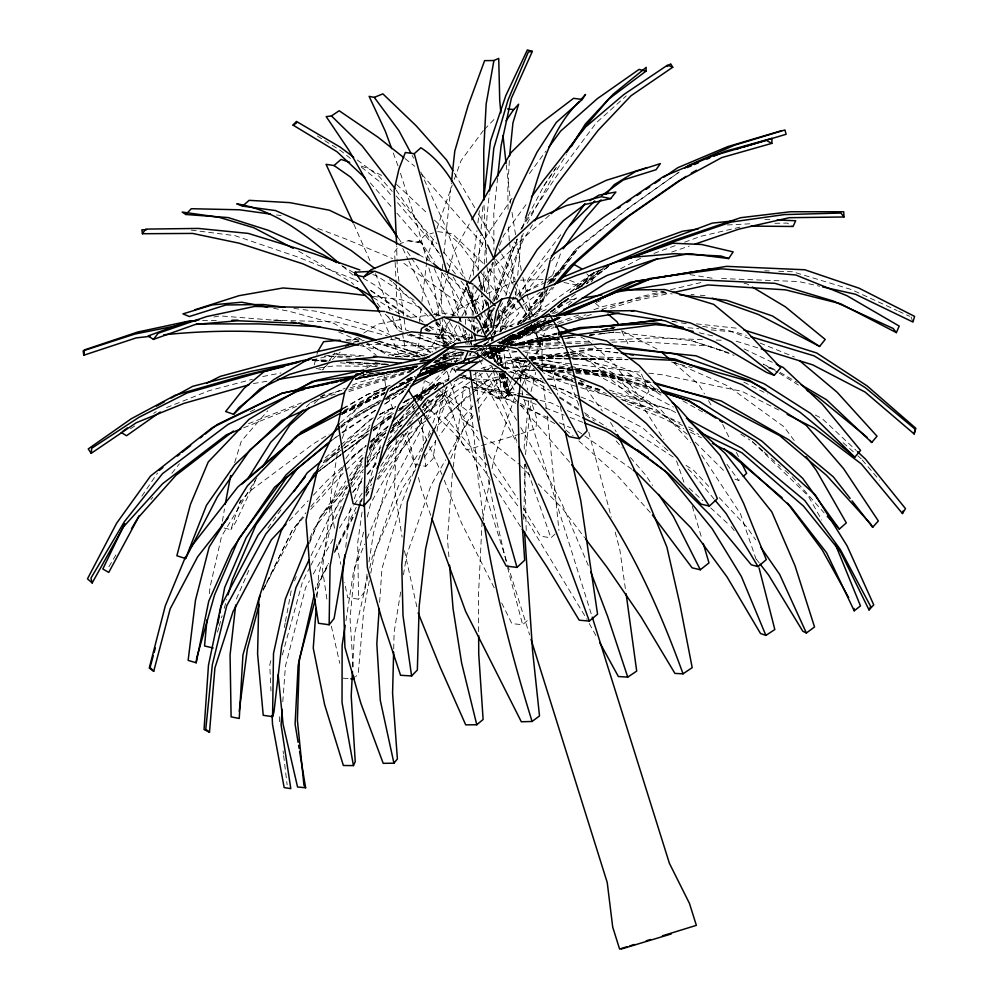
<?xml version="1.0" encoding="UTF-8"?>
<svg xmlns="http://www.w3.org/2000/svg" width="999" height="999" viewBox="0 0 999 999"><rect width="100%" height="100%" fill="white"/><g stroke="black" fill="none" stroke-linecap="round" stroke-linejoin="round"><path stroke-width="0.75" stroke-dasharray="5 3.75" d="M279.595 721.703L279.708 715.459M421.416 418.369L423.788 446.828M421.753 400.537L421.89 393.119L424.325 381.069M393.706 649.013L394.13 632.192L400.761 591.408M523.701 519.255L525.162 463.861M471.366 340.097L471.053 349.363L475.124 347.465M471.416 338.549L471.665 330.831M471.715 329.283L472.115 316.933M472.165 315.384L473.114 286.051M473.464 275.237L474.163 253.621L476.96 230.607M396.266 439.31L394.58 488.873L402.06 537.037M464.71 339.91L465.097 330.569M465.347 324.325L465.996 308.741L403.946 263.349L401.086 262.163M482.067 521.753L478.521 594.218L478.658 632.629M352.709 666.932L354.37 634.79L368.007 575.636M484.003 271.79L483.341 284.003L484.702 291.546M484.415 264.148L486.975 216.82L489.26 193.956M509.353 160.552L507.842 188.087L508.054 211.276M367.182 462.162L367.382 459.153L384.29 416.608L393.831 411.576M379.632 602.409L381.93 568.793L401.373 503.658L430.631 428.758M282.792 701.698L285.427 666.158L305.632 587.512L309.478 580.769M316.958 597.702L318.644 574.787L335.227 509.328L347.265 487.749M477.997 270.629L480.619 235.202M481.068 229.033L483.029 204.383M442.994 389.26L442.295 398.364L425.799 412.475M491.258 347.365L490.447 357.979L493.593 356.83L502.322 346.129M491.733 341.296L492.082 336.75M209.403 593.668L209.977 587.512L221.541 536.313L256.743 477.847M515.846 295.204L516.558 287.612M517.707 275.449L521.578 234.415M528.796 400.537L524.213 446.091L524.375 452.172M525.511 454.645L530.869 401.386M442.807 264.186L440.746 284.141L443.381 345.392M443.918 253.434L451.336 183.104M497.627 177.859L493.793 213.212L493.943 250.25M345.716 547.265L349.887 510.389L352.085 504.62M419.48 321.591L421.166 307.68M421.915 301.486L426.585 262.824M426.773 261.288L427.322 256.643L434.365 236.026M477.897 222.927L479.383 210.652M520.541 382.155L522.177 368.544L525.412 359.777M452.397 473.301L447.465 538.861L449.088 559.003M453.209 467.132L463.723 386.975L468.606 386.413L473.089 387.387M362.063 512.05L357.692 542.869L358.529 599.15L347.714 597.689L344.58 582.517M435.726 440.359L433.079 458.591L425.786 466.321L421.703 465.571M437.05 431.256L439.922 411.513L446.378 386.65M467.844 344.48L469.355 334.066M345.941 620.666L353.783 569.842L364.672 544.105M416.733 398.551L434.353 384.677L416.508 397.202M367.045 574.138L364.148 592.482L358.529 599.15M368.968 561.913L373.551 532.879L387.3 481.118L412.05 426.336M403.471 574.787L406.668 555.157L430.969 485.377L445.566 459.865M222.415 521.216L224.463 508.941M420.392 334.553L416.708 355.394L422.889 355.894M284.328 627.559L285.177 623.014M285.452 621.49L291.396 589.647M482.642 518.731L490.059 479.32M492.057 468.706L494.055 458.091L514.997 396.441L474.587 387.712M369.318 580.731L363.848 609.402L358.266 673.376L355.619 676.822M370.766 573.189L374.8 552.06L398.389 486.076L431.368 432.267M477.122 333.666L478.484 327.597M480.194 320.017L481.218 315.459M482.579 309.39L484.627 300.299M486.338 292.707L493.156 262.375M315.946 587.125L315.259 590.147L315.946 587.125L328.209 563.798M543.069 291.558L538.985 309.428L527.784 320.217M369.755 568.056L372.202 557.43L403.022 487.362L415.447 469.767M270.829 660.589L269.767 665.084L270.966 690.946M530.993 391.608L535.751 372.24M363.549 532.117L354.945 566.92L350.037 618.219L353.097 666.932M367.295 516.982L370.654 503.371L398.539 454.433L448.763 385.065M314.285 364.81L316.571 355.956M316.945 354.483L317.707 351.536M447.902 380.806L449.8 373.501L452.46 368.007M316.109 596.465L320.492 580.032L328.746 563.249M282.355 654.894L302.522 581.73L310.14 566.658M435.839 316.933L447.702 274.013M449.325 268.094L453.833 251.81L471.141 220.679M545.242 289.772L538.449 314.41L534.777 317.158M505.856 295.829L523.226 233.466M217.457 632.155L218.731 627.684M219.156 626.198L222.115 615.759M224.238 608.304L226.773 599.35M522.452 228.384L525.074 219.58M495.192 346.665L492.07 357.505L493.756 356.705L502.285 345.554M499.712 331.793L503.783 318.419L516.733 302.847M234.678 462.574L241.371 441.009L267.807 410.739M365.871 492.22L380.194 446.053L382.055 443.556M343.519 465.746L330.157 507.842L322.402 568.768L327.085 600.536M461.875 352.01L459.777 352.372M224.101 528.021L230.881 529.695L240.609 500.087M436.875 228.659L452.247 185.027M454.32 179.283L461.088 160.577L483.329 130.557M350.786 486.213L359.103 463.161L363.811 457.167M469.617 344.543L471.203 340.222M471.74 338.773L473.863 333.017M474.388 331.568L477.047 324.363M482.342 309.94L483.404 307.055L444.88 273.476M525.949 358.329L530.781 345.179L518.806 347.814M494.393 301.086L517.457 238.798M547.527 288.998L540.584 307.842L528.446 319.742M549.662 283.192L560.876 252.759M483.491 324.95L488.923 310.389M492.719 300.187L514.423 241.92M484.752 326.885L491.183 309.69M468.531 280.906L456.618 312.6L457.904 315.334M469.08 279.458L484.24 239.111L513.436 196.191M354.27 498.851L363.586 474.313M366.87 465.659L375.087 444.018L385.189 436.775M339.46 445.616L337.824 449.9L330.307 499.213L334.59 529.458M342.182 438.461L351.461 414.16L379.995 388.973L390.184 385.277M481.381 333.491L483.041 329.121M483.591 327.672L490.234 310.19M493.556 301.461L517.345 238.848M432.879 422.989L443.568 395.629L447.39 395.429L471.678 414.223L448.638 454.495M511.263 380.819L504.458 398.214L518.543 404.52M511.838 379.37L514.672 372.115L517.969 370.267L535.089 370.117M294.555 580.918L296.266 576.598M309.465 543.481L319.78 517.557L345.854 481.006M309.952 538.149L313.461 529.482L347.29 485.576M479.245 295.08L473.451 309.265L473.776 315.397M481.568 289.41L492.607 262.462M499.575 245.442L503.633 235.514L527.822 202.06M484.827 356.518L488.424 347.939M491.433 340.796L493.231 336.513M493.831 335.077L508.828 299.363M367.095 538.386L381.63 504.07L425.836 420.841L407.729 435.089L415.759 466.858M450.711 458.553L463.311 429.158L474.163 414.298M521.865 386.176L531.63 363.449M532.242 362.025L544.455 333.616L537.075 321.965M421.64 418.506L416.258 430.981L377.197 480.656M424.637 411.576L429.408 400.487L427.972 399.912L425.861 401.486M236.388 598.938L249.4 569.068M484.515 328.259L493.806 307.055M496.903 299.987L522.902 240.609L532.405 224.825M434.627 428.746L456.593 379.807M309.578 541.183L321.191 516.071L346.84 483.429M311.076 555.656L329.495 516.733L346.266 494.355M255.382 480.681L235.402 522.727L230.881 529.695M263.162 590.284L292.27 530.257L305.919 512.674M360.776 502.06L362.125 499.263M366.183 490.896L373.626 475.549M455.132 362.512L459.115 354.283M263.149 589.735L292.27 530.257L304.545 516.396M334.927 550.661L356.243 507.305M451.236 317.682L439.548 341.383L447.777 345.579M451.923 316.283L467.057 285.614M310.839 565.284L341.171 506.693L339.235 509.128M320.492 580.032L328.209 564.984M334.515 552.684L356.094 511.938M334.715 551.448L352.759 517.145M520.854 229.658L527.297 217.395M528.009 216.034L543.743 186.039L555.881 167.957M264.598 587L300.974 518.656M426.561 419.48L439.597 394.917L442.669 394.88L453.608 415.734L439.41 435.839M487.137 356.518L492.195 347.015M500.162 332.093L516.083 302.222M518.981 296.803L530.556 275.075L560.839 234.59M527.122 223.439L553.271 175.674L566.433 154.495M351.024 481.006L363.062 459.428M369.83 447.29L372.839 441.895L385.489 432.917M313.311 574.013L333.254 538.898M339.385 528.096L353.446 505.794M461.176 317.457L451.236 334.64L458.454 340.447M461.938 316.134L478.009 288.349M478.771 287.025L486.426 273.801L526.823 235.09L550.062 214.698M485.751 332.23L493.469 318.856M500.399 306.83L502.722 302.809M108.903 566.733L117.47 552.322M480.919 353.346L484.028 348.114M487.137 342.882L490.259 337.65M491.033 336.351L506.605 310.19L515.596 301.648M483.553 326.386L494.692 307.779M366.121 496.303L371.141 488.486M376.985 479.37L407.917 431.168M422.952 407.729L427.972 399.912L422.789 407.679M359.702 502.135L362.287 498.251M365.746 493.069L371.79 484.016M378.708 473.663L406.368 432.255M417.594 415.434L419.33 412.849M521.216 228.659L556.942 175.587L596.328 122.765L626.261 95.867M546.316 317.807L543.706 321.666L497.465 342.645M141.846 496.141L157.567 472.989M453.496 357.155L457.854 350.724M543.743 186.039L557.742 165.447M354.333 504.507L362.25 493.007M365.771 487.887L373.701 476.373M380.744 466.146L402.747 434.178M409.79 423.951L415.072 416.271M439.685 334.865L431.006 347.252L437 348.788M440.559 333.629L449.238 321.241M452.709 316.283L457.055 310.09L483.041 295.891M517.782 380.319L506.081 396.89L502.172 398.464L498.226 398.151L471.203 380.956M518.681 379.046L530.369 362.475M531.268 361.201L540.259 348.451L533.229 319.705M424.313 457.205L435.851 440.859M325.274 366.258L322.689 369.892L328.159 363.748M328.721 361.426L334.752 352.959M267.919 528.134L282.242 507.992M349.45 475.961L362.937 457.055M369.23 448.239L372.827 443.194L386.089 432.767M516.77 380.956L505.157 397.29L501.685 398.826L497.514 398.688L470.554 380.082M517.669 379.695L530.182 362.113M531.068 360.851L540.896 347.028L532.567 325.199M493.756 356.705L501.973 345.417M502.884 344.168L507.455 337.887M517.507 324.088L542.907 291.121M478.696 408.116L498.588 380.869L461.775 377.784L457.217 378.421M529.433 173.576L545.978 151.074M496.59 321.141L514.01 297.677M491.958 373.077L481.043 387.699L515.821 395.192M492.869 371.853L495.591 368.206M390.447 432.367L405.357 412.462M351.86 486.9L363.037 471.978M366.758 467.008L375.149 455.819L379.857 451.785M485.589 332.267L492.082 323.589M496.715 317.382L509.702 300.025M345.829 458.491L369.63 426.898M548.126 288.361L520.741 323.551M552.759 282.218L578.758 247.814L628.995 207.904L679.183 172.053M485.452 333.941L492.02 325.337M496.715 319.18L513.623 297.053M503.234 344.318L508.916 336.875M518.394 324.488L544.942 289.772M549.687 283.579L576.223 248.876L630.556 206.456L678.458 172.59M351.049 480.694L363.012 466.608M503.421 342.857L507.205 337.974M517.594 324.55L545.017 289.148M549.75 283.054L576.223 248.876L547.664 285.09M506.718 345.991L500.761 351.011L504.707 346.129M505.656 344.905L513.199 335.177M239.423 503.459L247.964 492.569L313.236 443.918L329.046 434.128M369.468 449.975L388.324 425.986M347.789 482.217L362.987 462.874M366.783 458.042L380.082 441.121L384.715 437.013M407.23 425.636L413.823 417.22M423.251 405.207L425.137 402.797M360.052 502.46L361.95 500.037M365.771 495.192L370.529 489.135M424.438 410.726L440.634 390.322M498.926 348.314L491.233 357.992L499.363 348.564M502.772 343.469L506.618 338.624M518.169 324.101L545.092 290.197M550.861 282.929L578.758 247.814M150.936 499.6L152.835 497.215M171.84 473.314L179.445 463.748M352.809 492.095L363.474 478.721M367.357 473.851L377.06 461.688M481.68 354.67L486.538 348.626M500.149 331.73L509.877 319.668L499.825 309.99M503.284 344.942L511.051 335.439M352.872 492.432L363.586 479.32M367.482 474.562L377.222 462.637M387.937 449.525L391.833 444.755M496.978 319.805L515.796 296.953M516.795 295.754L546.528 259.678L549 257.829M310.864 506.68L345.479 464.76M346.478 463.561L351.423 457.567L365.659 445.417M468.918 355.769L472.902 350.961M524.7 293.269L546.615 266.92M551.598 260.926L555.581 256.144M472.852 405.931L462.025 418.806L477.784 431.156M476.798 401.248C485.739 392.332 492.32 375.124 507.742 378.196M483.204 355.244L490.122 347.128M504.945 329.707L518.781 313.449L491.87 271.666L487.5 267.47M503.421 343.843L510.539 335.589M520.704 323.788L552.197 287.237M503.908 373.351L509.727 396.004L505.007 374.5M502.36 345.816L492.07 357.505L498.688 348.963L502.959 367.245M503.396 344.655L512.649 334.128M522.952 322.452L553.821 287.4M310.677 509.478L344.63 471.565M434.765 389.622L440.821 382.804L439.223 382.617L411.713 397.452M321.191 516.071L347.215 487.325M348.314 486.101L363.861 468.918M364.91 467.769L379.595 451.523M387.799 442.47L389.885 440.172M591.171 282.018L592.994 280.007L586.75 273.826M553.321 320.167L502.547 343.057L552.872 320.167M367.22 462.1L380.919 447.427M388.286 439.535L401.973 424.875M434.627 389.91L440.946 383.141L443.456 383.191M289.211 520.829L308.142 500.724M313.399 495.129L327.06 480.619L343.219 466.171M484.39 129.458L496.016 117.407M395.067 260.964L394.53 252.11L400.437 243.531L408.154 240.722L417.807 242.47L424.8 235.402L433.416 232.879M569.405 348.539L592.782 363.773L631.468 396.765L641.271 399.25L648.963 391.508L639.872 370.342M306.368 406.818L309.603 403.596M406.281 411.226L413.923 403.658M418.281 399.338L448.826 369.106M455.382 362.625L457.554 360.464L461.863 359.677M432.18 430.944L470.666 392.819M475.074 388.461L481.668 381.93L459.64 377.31M568.556 298.351L556.58 310.177L551.548 313.811M578.359 288.674L594.705 272.552L604.77 268.294M416.633 397.664L443.044 371.74M489.81 357.617L501.96 345.716M503.059 344.63L512.986 334.89M319.555 468.456L339.51 449.013M343.956 444.692L369.455 419.855L373.626 417.719M488.573 357.967L498.651 348.264M503.134 343.943L513.224 334.24M332.43 359.515L340.247 352.023M547.24 282.517L558.404 271.865L567.282 266.558M520.092 297.365L525.724 292.02L542.719 281.543M416.658 397.327L434.353 384.677L417.033 397.652M345.766 470.504L364.91 452.497M369.405 448.264L387.425 431.318M393.057 426.024L415.572 404.845M420.079 400.611L439.223 382.617L408.379 408.953M504.433 348.127L500.761 351.011L506.955 346.154M508.066 345.13L525.886 328.621M523.576 508.404L540.422 536.163L550.911 537.837L556.643 532.604M734.877 479.158L738.748 480.482L742.145 477.41M344.368 465.134L366.296 445.542M370.904 441.408L388.211 425.936M418.206 399.113L434.353 384.677M314.136 403.446L324.5 394.205M340.821 426.011L344.243 422.964L381.506 401.111M568.306 305.182L576.435 297.927L550.449 311.85M340.509 422.814L372.552 394.43L385.527 389.46M340.784 428.009L358.029 412.724L380.869 399.962M390.509 431.88L414.835 410.314M501.673 602.946L511.888 623.651L522.627 624.687L530.357 618.006M370.404 441.371L388.199 426.173M471.403 394.23L444.642 417.12L487.1 465.184M472.564 393.244C481.843 383.778 492.869 373.838 507.192 377.659M500.949 350.986L506.88 345.966M508.079 344.967L531.843 324.9M507.917 344.98L531.73 324.9M551.023 311.9L563.96 301.049M580.431 287.237L602.784 268.506M325.262 457.792L339.623 445.829M340.821 444.83L371.928 418.918M332.255 440.122L338.249 435.214M485.102 328.334L492.295 322.452M497.077 318.531L516.258 302.859M500.699 348.464L494.667 353.321L491.908 354.208L484.865 348.176M505.519 344.568L526.011 328.022M570.604 292.008L594.705 272.552M484.378 356.168L495.254 347.552M500.087 343.731L507.342 337.987M500.774 348.489L494.667 353.321L498.738 351.923L503.771 348.289M505.656 344.618L527.609 327.197M502.497 350.287L504.932 348.351M509.802 344.505L542.669 318.469M551.186 311.725L568.219 298.226M426.973 419.905L464.26 390.497L469.143 387.949L478.359 480.444L483.678 520.479M392.108 428.034L415.01 410.027M509.328 344.28L538.673 321.203M550.911 311.588L560.689 303.908M561.913 302.947L568.031 298.139M323.938 460.989L339.71 448.701M340.921 447.752L370.042 425.062M377.322 419.393L384.603 413.723L395.417 407.492M499.637 348.639L493.181 352.759L493.144 346.865M504.532 344.817L525.399 328.584M575.699 289.435L605.144 266.533M351.423 457.567L366.021 446.216M370.891 442.432L386.725 430.119M392.807 425.387L417.157 406.456M533.728 370.529L521.953 370.979L519.468 372.902L521.003 383.254M467.544 340.047L472.415 336.301M477.285 332.555L483.379 327.859M484.59 326.923L487.025 325.05L491.52 325.262M319.268 470.829L341.296 453.996M342.52 453.071L368.219 433.429M373.114 429.695L393.918 413.798M495.529 325.861L521.653 306.131M522.889 305.195L540.309 292.033M483.279 355.731L494.305 347.465M499.213 343.793L510.252 335.527M340.322 455.094L318.044 471.765L340.534 455.082M345.267 451.386L368.781 433.778M373.726 430.07L393.519 415.247M399.712 410.614L403.421 407.842M501.635 348.701L497.927 351.461L494.73 352.447L499.762 348.813M506.568 345.017L534.964 323.863M341.783 454.158L368.007 434.69M373.014 430.981L391.745 417.082M506.056 344.28L535.027 323.376M550.137 312.462L576.585 293.381M508.803 344.667L545.267 318.344M390.234 433.154L401.598 425.012M415.497 415.06L419.28 412.35M420.542 411.438L443.568 395.629M575.461 289.747L605.806 268.157M391.808 428.434L406.98 417.657M422.152 406.893L439.597 394.917M369.355 430.319L342.582 449.113L368.156 431.281M370.629 429.42L393.569 413.311M399.937 408.841L408.866 402.572M523.563 321.79L593.643 272.702L603.658 268.756M373.264 427.709L393.693 413.411M400.075 408.953L407.729 403.584M425.774 412.599L458.903 389.423L463.723 386.975M397.627 411.039L406.468 404.895M416.558 397.864L434.215 385.577M469.817 382.055L463.424 386.513L515.871 401.735M471.103 381.168L482.617 373.151M487.737 369.58L492.857 366.021M335.202 437.787L377.385 409.178M385.052 403.983L405.507 390.109M130.482 428.758L136.925 424.488M153.646 413.361L156.231 411.65M341.945 432.38L376.81 409.203M384.565 404.058L405.219 390.322M478.996 362.013L482.867 359.44M484.153 358.579L491.908 353.434L482.892 355.307M465.047 339.635L471.516 335.339M476.685 331.918L483.154 327.622M484.44 326.76L487.025 325.05M549.138 320.642L505.669 341.171L531.655 324.425M500.761 351.011L504.67 348.489M511.188 344.28L548.951 319.905M352.547 340.247L357.542 337.038M363.786 333.042L377.522 324.225L401.348 319.393M502.547 343.057L526.423 328.034L549.375 318.793M340.909 426.785L379.121 403.109M385.714 399.038L408.116 385.164M547.939 278.309L558.404 271.865M446.503 345.691L468.618 332.592M473.813 329.508L476.423 327.972L479.52 327.809M343.244 408.728L367.12 394.742L389.011 386.551M382.842 400.337L408.129 385.514M403.521 402.834L411.638 398.164M412.987 397.39L433.254 385.714M342.757 408.416L368.256 393.981L388.549 386.313M388.936 395.454L409.091 384.19M474.612 349.775L477.335 348.276M484.165 344.505L492.37 339.985M344.243 422.964L379.333 403.633M386.076 399.912L406.318 388.773M474.075 349.613L476.748 348.176M483.429 344.568L492.782 339.535M358.029 412.724L381.293 400.299M386.763 397.377L408.666 385.689M380.02 414.26L395.179 406.218M404.832 401.099L410.339 398.176M399.275 408.703L406.094 405.119M416.995 399.375L431.98 391.471M344.031 410.477L386.276 388.336M440.946 383.141L412.512 397.777M343.706 411.563L384.802 390.097M620.554 268.756L640.821 258.217M418.643 399.725L422.727 397.614M454.046 381.443L467.657 374.413M476.66 350.961L482.117 348.164M379.183 414.872L395.841 406.318M402.784 402.759L411.113 398.489M365.959 368.344L375.562 363.486M483.541 354.732L487.487 352.772L506.156 348.251M380.182 414.048L395.492 406.493M405.232 401.685L412.187 398.251M413.574 397.552L448.364 380.369M477.622 372.365L425.137 404.832L453.983 433.104L484.64 470.766L489.635 478.571M525.724 292.02L547.976 281.144L553.796 280.319M341.92 413.936L383.953 393.381M392.357 389.273L413.374 378.983M553.009 320.691L503.134 342.42L549.325 320.567M341.608 414.26L383.329 394.006M390.284 390.634L413.923 379.158M341.758 414.385L383.966 394.006M389.423 391.383L412.063 380.444M342.245 413.074L384.128 392.907M392.507 388.861L413.449 378.783M342.495 413.074L384.652 392.907M390.272 390.222L412.749 379.47M505.831 341.283L549.238 320.716M250.25 411.638L255.794 409.016M341.783 412.849L385.214 392.432M392.232 389.135L413.249 379.258M342.02 412.774L384.303 392.944M392.757 388.973L413.898 379.058M509.84 336.613L549.388 318.419M561.063 317.382L505.669 341.171L507.779 340.971L553.596 319.93M554.994 319.293L559.153 317.37M484.852 348.364L475.299 351.66M559.378 317.295L503.221 341.945L498.951 342.869L549.925 319.917M554.732 319.53L560.377 316.995M553.496 319.543L500.949 343.107L553.409 319.755M554.92 318.906L559.178 316.995M554.295 319.53L559.977 316.983M470.741 349.625L473.526 348.389M554.832 319.118L559.09 317.232M493.656 332.879L547.24 309.103M561.338 302.847L566.97 300.349L577.572 298.726M499.338 348.164L494.293 349.051L481.98 354.283M487.137 293.644L514.86 281.481M499.125 343.132L553.196 319.405M554.62 318.781L558.891 316.92M505.906 341.72L552.959 321.054M554.383 320.429L561.513 317.295M453.921 362.05L457.554 360.464M554.433 320.067L561.563 316.958M507.779 340.971L553.471 321.116M554.895 320.504L562.037 317.407M596.303 302.522L600.586 300.662M509.902 336.463L529.445 328.246L556.68 324.35M399.088 384.078L413.361 378.059M472.739 356.031L475.212 354.995M410.889 382.967L405.194 385.339L406.855 387.762M310.689 402.522L345.229 388.174M352.422 385.177L359.615 382.192L417.532 366.695M553.633 313.574L557.904 311.825M243.669 427.797L296.553 406.381M166.533 407.592L209.241 390.659L252.372 379.283M248.489 423.713L301.361 402.847M406.281 379.982L414.972 376.598M399.95 383.928L412.924 378.946M407.392 379.195L414.635 376.461M406.518 379.995L415.272 376.71M449.513 378.796L442.52 381.356L444.343 387.175M653.958 253.421L677.285 244.88M684.577 242.22L700.624 236.351L743.268 226.386M483.653 347.44L480.319 348.651L469.53 349.076M407.629 378.946L414.897 376.311M498.951 342.869L551.535 324.475M557.367 322.427L579.283 314.772M593.893 309.665L602.647 306.593L663.124 292.844L672.215 293.918M671.69 252.085L689.223 246.091M519.867 434.128L466.471 449.987L461.675 442.482L444.805 388.623M521.228 433.678L535.851 428.559L536.913 419.255L530.981 400.337M455.731 350.824L442.107 355.582L443.494 360.04M505.669 341.171L553.084 325.562M559.003 323.601L585.676 314.822M601.972 309.453L640.496 296.753L664.497 291.121M349.001 391.508L410.864 371.715M503.134 342.42L553.246 326.561M578.296 318.631L594.517 313.499M610.726 308.366L632.829 301.373L668.893 293.481M481.206 368.481L491.308 365.347M314.26 400.524L335.14 394.13M348.564 390.01L412.687 370.354M500.836 343.594L553.783 327.635M497.277 363.549L517.757 358.117L527.784 390.147M320.379 396.553L344.118 389.598M350.05 387.862L413.861 369.18M433.866 362.325L450.199 357.954L436.376 360.314M510.589 345.916L556.967 333.579M262.774 376.536L280.894 372.977M556.88 333.067L510.589 345.229L558.229 337.138M515.159 345.954L557.167 335.289M511.301 345.142L556.206 333.828M481.818 353.409L501.223 348.526M511.675 345.904L543.019 338.012L541.858 354.308L542.507 372.839M478.296 350.924L493.331 347.29M312.163 360.015L328.621 356.119L361.226 356.256M670.491 289.71L701.997 282.305M511.226 344.98L556.793 334.303M479.32 361.663L483.029 360.801M363.211 374.825L366.233 374.138M359.365 376.248L366.97 374.513M482.854 355.731L509.815 349.787M516.321 394.255L512.187 395.129L470.467 379.096M358.753 377.435L416.62 366.633M355.182 379.283L417.445 366.608M417.807 242.47L420.392 241.945L431.506 262.887M324.213 356.243L336.026 353.871L363.961 355.844M355.257 378.534L417.744 366.059M355.382 379.533L416.333 367.42L356.631 378.933M355.469 378.833L416.608 366.895M416.82 366.883L356.144 378.733L416.571 367.132M417.307 365.934L379.233 373.351L367.52 373.913M356.144 378.896L415.322 367.532M213.873 317.008L219.817 315.884L282.255 320.841M510.764 345.429L559.04 338.798M367.694 374.438L373.813 373.276M375.349 372.989L379.932 372.127M434.99 361.75L442.632 360.302M557.854 337.163L510.177 345.691L559.115 338.611M392.008 355.169L449.475 345.329M602.797 329.57L608.953 328.521M610.489 328.259L615.097 327.485M434.69 361.051L445.317 359.24M556.83 337.212L510.789 344.955L558.503 338.286M593.668 331.006L599.812 329.982M601.348 329.72L609.015 328.434M610.551 328.172L613.623 327.66M253.359 383.541L266.97 381.281M511.251 345.092L558.803 337.187M604.832 329.545L609.44 328.783L603.171 329.732M610.976 328.521L614.035 328.022M353.396 342.257L364.16 340.484M462.462 352.123L459.14 352.672L454.857 351.049M510.914 344.905L558.578 337.063M610.864 328.459L613.935 327.959M440.384 357.842L454.12 355.669M438.461 358.579L455.257 355.931M433.716 362.674L438.324 361.988M529.445 360.514L499.975 364.985L544.792 382.717M530.981 360.289L569.393 354.67M570.928 354.445L583.229 352.647L636.363 373.264L660.289 392.844M399.637 368.768L402.684 368.344M404.195 368.132L416.371 366.421M527.335 358.204L514.985 359.877L513.861 361.176L534.14 368.718M528.871 357.979L568.881 352.31M570.417 352.085L588.886 349.463L618.056 352.697M727.334 224.962L750.361 223.788M525.112 360.202L496.99 364.073L551.336 393.456M531.206 359.378L569.28 354.258M570.804 354.046L578.421 353.022L615.396 374.5L644.742 409.415L663.873 439.61M319.193 367.919L334.503 365.896L376.411 366.433M511.051 345.729L563.261 338.823M564.797 338.624L575.536 337.2M589.36 335.377L613.923 332.13L691.071 340.559L728.433 352.635M443.431 355.544L455.169 354.046M461.051 353.309L463.986 352.934M363.174 375.012L366.196 374.625M470.691 349.213L473.713 348.826M510.914 345.08L560.114 338.898M567.794 337.937L573.95 337.163M589.323 335.227L597.015 334.265M521.74 358.479L513.261 359.353L511.163 360.614L519.717 369.018L535.039 370.229M529.358 357.555L568.918 352.734M570.441 352.547L593.256 349.775L617.919 353.047M568.194 337.687L572.764 337.125M589.535 335.09L592.582 334.727M411.775 317.27L431.918 314.91M433.466 314.722L447.415 313.087L456.006 315.996M504.183 368.781L530.244 366.146M536.376 365.534L550.174 364.136L557.779 394.405M516.833 351.835L512.175 352.285L500.599 349.126M523.039 351.248L564.922 347.252M483.741 369.58L497.577 368.356M503.733 367.807L529.882 365.484M395.492 356.93L426.548 355.032M445.179 353.883L463.811 352.747M529.458 357.679L565.646 355.457L624.812 358.067M346.104 339.785L362.824 338.861M481.068 327.734L490.372 327.272M491.92 327.197L512.075 326.186M510.801 345.13L565.009 342.37M566.558 342.295L592.894 340.946M609.927 340.085L653.296 337.874L705.519 339.697M489.011 358.678L521.291 357.068M528.971 356.68L532.042 356.518L569.243 365.809M555.082 279.096L546.203 279.47L555.057 281.006M570.928 358.653L529.145 357.967L570.454 356.231M571.99 356.168L578.109 355.906M530.544 325.412L552.06 324.538M517.957 347.177L563.174 345.354M510.951 345.504L565.297 343.718M566.845 343.656L590.134 342.894M611.875 342.17L635.152 341.408L708.191 345.954L734.103 355.369M399.975 369.418L413.848 368.956M520.641 280.182L543.194 279.558M774.899 223.301L787.162 223.064L793.044 226.473M202.547 320.642L219.505 320.417M541.458 370.529L603.284 370.529L673.476 407.043M395.392 356.381L414.023 356.456M519.355 347.914L564.123 348.176M579.557 348.264L615.072 348.476M529.682 358.341L627.047 359.54M529.158 358.379L570.941 358.953M572.489 358.966L628.196 359.727M312.025 359.902L330.507 360.139M529.158 357.954L571.053 358.579M572.602 358.604L626.91 359.428M513.861 378.296L541.408 378.721M547.527 378.821L573.538 379.22M572.477 358.678L626.635 359.578M388.686 364.498L384.016 364.423L373.526 362.113M541.308 370.217L601.935 371.228L659.552 408.341L690.384 442.47M273.439 320.117L336.363 321.978L387.4 335.926M764.784 270.804L769.417 270.966M778.696 271.278L792.607 271.765L851.323 289.535L897.189 310.577M716.271 340.072L722.414 340.284M366.933 344.205L433.266 346.541L436.063 350.1M410.389 367.157L415.072 367.32M721.59 278.546L798.725 281.543L819.642 286.238M514.96 377.972L541.346 379.033M547.552 379.283L569.28 380.157L579.17 406.106M508.616 372.053L513.224 372.24L545.117 383.291M764.884 219.43L772.577 219.755M493.019 325.324L512.475 326.211M312.35 360.352L326.361 361.076M346.591 362.125L388.636 364.285M327.447 360.926L312.025 360.04L326.049 360.914M349.051 362.162L387.612 364.373M413.836 365.871L416.92 366.059M346.278 362.15L386.713 364.623M414.71 366.346L417.819 366.533M435.252 361.451L438.324 361.65M540.134 370.005L574.15 372.265M575.699 372.365L631.356 376.074L650.486 381.606M541.171 370.716L570.279 373.027M576.398 373.514L607.042 375.949L632.916 382.068L658.216 389.473M652.21 291.271L667.732 292.545M691.008 294.443L694.118 294.705M700.324 295.204L704.982 295.592M441.421 357.405L449.15 358.029M455.332 358.529L461.513 359.028M538.311 366.596L573.264 369.455L537.824 366.421M574.775 369.58L596.041 371.316L659.477 391.408M312.337 360.502L326.336 361.663M340.334 362.837L377.647 365.946M574.862 369.568L604.183 372.053L658.716 390.634M343.156 678.196L349.275 678.721M687.986 327.722L698.825 328.746M711.213 329.907L735.988 332.23L746.315 335.364M328.621 356.119L350.274 358.266M408.154 240.722L420.392 241.945M441.883 334.902L473.863 338.137M671.915 321.228L674.974 321.566M696.415 323.863L737.774 328.309M346.178 340.534L358.529 341.883M494.293 349.051L517.507 351.636M525.249 352.51L576.323 358.191L623.563 370.13L663.748 397.028M530.594 359.091L572.015 364.036M573.551 364.21L642.594 372.452M648.738 373.176L662.549 374.825L742.007 391.346L778.92 410.152M373.102 296.366L402.023 299.887L421.915 308.117M390.322 339.298L407.255 341.421L432.917 351.998M191.284 230.12L235.115 235.702L296.778 256.656L355.557 279.882L358.104 281.631L355.557 279.882M293.881 308.429L301.523 309.403M303.059 309.603L316.808 311.363L369.48 325.749L389.46 334.553M276.498 214.935L281.119 215.584M527.235 361.576L514.985 359.877L527.285 361.913M533.366 362.437L573.176 367.969M574.7 368.181L631.356 376.074M437.737 231.618L452.26 233.654L486.413 266.421M474.388 387.25L531.48 395.304M282.018 320.904L274.725 319.817L280.819 320.841M689.909 274.625L713.96 278.521M744.043 283.391L747.04 283.878L751.011 286.251M672.252 321.366L679.844 322.615M681.368 322.864L687.437 323.863M702.622 326.361L729.969 330.856L750.024 338.998M533.441 362.924L573.414 369.543M574.962 369.805L651.748 382.929L647.227 381.768M563.923 282.53L582.592 286.089M526.885 361.763L513.261 359.353L526.898 361.938M532.929 362.824L607.042 375.949L661.301 393.082M418.406 357.068L398.539 353.371L380.232 313.898M420.342 465.309L414.885 464.298L403.097 434.303M273.626 308.304L288.836 311.201L333.916 323.351L344.418 329.583M532.954 363.087L573.851 370.854M575.362 371.141L632.916 382.068M402.347 357.155L390.309 354.633L366.546 344.205M540.022 400.412L550.599 402.697L558.953 406.618M336.026 353.871L351.024 357.167M428.134 354.795L405.432 349.675L402.447 333.316M440.234 357.53L446.291 358.891M699.238 332.804L714.31 336.251M316.146 368.369L321.378 369.593M360.202 345.579L414.548 358.516M487.487 352.772L526.898 362.412M534.477 364.26L560.239 370.567L571.503 375.012M570.729 366.183L588.573 370.641L644.655 400.337L687.612 434.553M449.001 351.873L454.995 353.409M394.905 337.987L418.918 344.543L430.469 351.923M671.54 362.013L692.232 367.682M578.409 383.254L602.097 390.06M612.462 393.032L670.217 409.602L676.96 413.249M521.428 358.266L519.855 357.817L520.404 358.229M377.784 341.233L410.252 350.649L422.952 355.756M610.651 396.591L559.865 381.443L543.543 372.814M622.589 400.149L652.459 409.053L682.392 425.537M736.176 341.171L758.241 348.002M407.18 334.79L444.018 346.241M537.999 367.195L585.539 382.442M609.303 390.072L670.217 409.602M376.061 342.357L420.104 356.668M691.071 340.559L727.809 352.56M374.625 342.133L420.167 357.167M361.201 166.109L366.97 168.019L383.529 176.373M379.133 340.984L424.8 356.119M436.588 360.027L439.535 361.001M455.731 366.371L458.678 367.345M428.933 326.261L458.479 336.126L459.016 340.759M467.47 319.88L477.497 323.276M483.229 325.212L490.397 327.635M524.013 329.046L556.418 340.072L561.613 343.456M550.911 385.302L565.409 390.322L577.185 397.802M403.509 332.417L399.125 330.894L386.688 315.209M409.365 334.453L443.032 346.154M372.827 274.55L377.135 276.086L416.333 301.673M408.479 330.856L405.594 329.82L399.812 287.437M418.606 334.478L448.963 345.342M768.668 367.932L775.861 370.542M537.924 367.557L572.727 380.169M578.521 382.267L603.171 391.196M616.221 395.929L652.459 409.053M539.435 368.993L572.564 381.331M317.819 228.396L345.529 238.911L392.545 258.579M537.937 367.357L572.877 380.719M578.696 382.942L606.343 393.519M620.903 399.076L668.93 417.445L680.157 422.877M410.564 334.153L443.419 346.69M458.953 374.675L469.031 378.546M523.414 399.513L537.974 405.107M545.254 407.904L564.185 415.159M570.017 417.395L583.116 422.427M569.667 280.332L586.625 287.025M550.574 385.002L579.495 396.441M580.943 397.003L591.071 401.011L642.682 427.797L663.061 446.316M435.664 360.864L438.486 362M537.899 367.732L576.773 383.379M578.209 383.966L611.313 397.302M627.16 403.683L661.713 417.594L683.628 428.746M760.052 343.057L794.442 357.005M442.894 356.119L448.588 358.466M454.295 360.814L457.142 361.988M440.384 315.759L433.279 312.824L439.847 317.033M338.586 331.918L359.553 341.134M395.167 337.063L430.856 352.772M440.846 357.167L445.129 359.053M674.375 362.275L727.672 385.864L784.015 426.785L795.079 441.72M519.955 405.144L549.55 418.381M559.415 422.789L570.691 427.834M898.576 311.213L909.702 316.321M567.307 410.539L581.231 417.07M744.093 348.913L773.438 362.837M688.573 426.948L695.591 430.344M743.893 382.167L767.407 393.993M690.484 432.23L701.448 437.812M460.114 351.873L462.862 353.271M774.924 369.618L763.124 364.073L777.946 372.402M815.284 415.06L822.152 418.593L856.293 450.512M621.553 330.706L657.954 349.538M418.918 254.658L432.043 262.275M580.769 336.963L588.798 341.171L593.281 345.142M298.614 251.136L351.423 282.392L353.683 284.528M425.986 328.296L432.854 331.905M442.482 336.95L453.484 342.719M425.062 380.756L435.976 386.551M521.953 370.979L543.856 382.767M553.434 387.924L576.71 400.462M624.612 426.248L632.829 430.669L674.313 457.742M559.49 397.864L580.369 411.326M689.198 429.27L698.713 434.515M682.954 400.911L705.956 413.811M499.263 373.389L508.766 396.728L500.062 373.326M520.217 403.384L555.069 423.776M565.784 430.057L573.089 435.764M341.895 265.709L353.896 272.764M363.236 278.246L375.249 285.289L423.151 322.003M780.069 372.377L797.314 382.542M357.555 337.375L364.123 341.271M365.434 342.045L389.073 356.069M779.282 373.214L799.175 385.502M373.189 297.527L400.936 314.76M424.725 329.533L427.36 331.181M435.289 336.101L449.825 345.13M317.37 136.014L340.759 150.687L350.487 158.454M451.898 368.681L458.329 372.777M463.474 376.049L469.917 380.144M517.969 370.267L549.25 390.272M559.665 396.928L579.208 409.428M584.427 412.762L606.58 426.923M740.796 434.153L749.974 440.072M685.976 465.359L693.756 470.429L710.714 488.511M425.636 329.258L429.42 331.818M435.751 336.101L449.662 345.529M370.904 290.384L411.838 318.394M425.899 328.009L432.292 332.392M437.412 335.889L450.199 344.643M462.862 374.762L469.28 379.195M585.501 414.885L594.467 421.116M577.734 430.981L631.98 469.305M370.554 290.497L408.042 317.045M359.777 342.819L375.974 354.957M357.292 159.99L379.058 176.398L392.22 191.396M389.485 279.683L391.958 281.568M429.295 326.71L436.663 332.355M441.583 336.126L451.411 343.656M435.814 322.302L459.877 340.859M483.853 435.914L518.656 463.948M404.982 158.554L414.772 166.296M361.438 167.195L379.682 181.756L392.595 196.89M595.367 303.271L603.371 310.115M342.595 266.221L353.109 275.237M673.301 362.387L698.963 384.665L704.507 393.943M752.397 441.72L762.899 450.974M764.073 452.01L769.904 457.142M771.066 458.166L776.91 463.311M778.071 464.335L780.406 466.396M785.077 470.504L789.747 474.625M594.405 346.129L613.486 363.024L641.271 399.25M843.094 442.669L853.333 451.785M857.879 455.831L861.288 458.866M578.858 440.921L616.945 475.037L650.411 512.724M664.198 447.352L669.854 452.497M687.974 468.956L692.494 473.076L714.297 499.3M689.11 488.086L702.734 500.599M710.689 507.892L729.994 525.599M370.329 182.929L392.869 208.479M396.553 184.403L426.723 212.775M385.339 314.373L403.434 331.431M434.465 220.13L461.014 245.367L479.27 270.067M393.206 282.505L431.168 319.255M435.626 323.589L454.607 341.958M752.597 441.77L808.253 495.966L821.765 520.067M695.204 442.132L725.586 472.427M519.742 465.047L529.545 475M538.249 483.828L562.212 508.141L584.602 537.674M438.099 388.736L459.278 410.664L480.856 442.982M719.193 497.552L746.753 526.935L755.644 539.76M792.082 476.673L824.138 512.874M396.266 196.004L436.975 243.781M421.928 174.475L486.788 248.901M497.827 378.921L569.717 462.287M495.804 259.328L501.823 266.271L513.299 284.403M396.94 213.174L417.257 236.651L434.815 262.213M616.171 440.946L622.277 448.027M630.419 457.48L645.691 475.187L652.572 485.452M397.565 202.71L424.413 234.116L439.423 253.384M862.299 460.052L879.457 480.169M443.668 252.098L463.723 277.06M377.123 303.159L381.905 309.178M441.658 357.23L443.519 359.615M446.928 263.012L456.318 275.05M461.014 281.069L465.696 287.088L477.797 313.574M437.25 321.878L453.459 342.694M731.131 526.648L735.826 532.717M756.48 559.403L759.302 563.036M493.681 473.901L519.055 507.529M480.182 271.303L499.35 297.24M726.947 464.31L738.748 480.482M580.569 380.582L602.335 411.014M610.501 422.415L616.133 431.68M396.128 190.06L427.122 234.528L440.934 257.03M441.833 272.44L454.995 291.608L475.512 331.718M488.573 454.495L517.969 499.163M701.685 454.982L740.571 514.073L756.093 559.265M398.176 237.675L402.335 243.993M407.33 251.586L410.664 256.643M411.488 257.904L419.817 270.554L446.128 316.071M520.554 526.735L497.964 491.583M523.951 309.877L530.307 319.805M514.123 285.702L520.679 296.054M521.49 297.352L533.791 316.783M453.121 276.885L461.238 290.122L474.288 314.785M523.164 513.998L587.025 619.442M708.466 400.574L712.412 407.205M454.408 173.252L475.349 208.729M478.459 213.986L495.516 243.381M498.613 248.726L500.936 252.747M501.71 254.083L512.574 272.827L515.347 280.095M449.987 322.764L460.826 341.496M483.216 236.825L486.276 242.183M492.407 377.959L516.945 420.816M520.779 427.51L536.101 454.295L561.6 502.859L588.461 565.884M443.768 319.593L455.844 341.196M500.074 373.826L508.766 396.728L499.7 373.638M479.383 359.79L485.964 371.778M486.688 373.102L503.508 406.768L516.933 441.358M589.273 623.526L595.991 635.751M479.57 373.127L516.745 442.657M412.15 155.419L413.611 158.167M491.683 347.677L501.823 366.858M507.629 377.822L515.596 392.894M484.003 348.314L488.961 357.992M495.329 370.442L508.766 396.728M621.84 331.431L630.631 349.25M494.18 587.762L461.7 523.426L444.305 480.232M722.702 424.438L730.232 439.797M736.4 452.372L738.448 456.568M434.215 268.456L454.695 315.859M353.833 224.163L371.228 263.561M402.784 248.526L408.166 259.615M408.841 261.001L427.647 299.8L432.667 312.824M458.541 316.695L461.113 322.153M464.96 330.332L469.455 339.872M470.104 341.246L472.028 345.329M467.257 283.803L480.169 311.576M480.819 312.962L489.21 331.006M489.847 332.405L491.783 336.563M494.705 260.639L509.615 293.281M478.434 314.972L486.713 333.092M493.081 347.04L498.813 359.59L500.312 365.472M427.023 441.121L416.196 414.51M429.533 446.665L441.983 474.475M420.741 171.965L445.666 227.06L465.059 278.496M458.741 325.824L466.258 344.343M469.73 352.897L470.891 355.744M497.39 364.185L491.021 348.326L490.234 343.756M500.861 372.839L509.727 396.004L504.745 374.812M387.862 396.116L393.519 410.214M397.477 420.079L400.287 427.16M475.899 313.049L465.696 287.088L475.774 312.974M488.361 344.792L495.167 362.1M375.462 273.539L389.972 310.639M392.195 316.346L398.339 332.043M489.747 348.938L494.792 361.875M436.014 321.503L440.472 333.067M441.034 334.515L445.492 346.091M447.714 351.873L451.623 362M453.846 367.782L456.081 373.564M412.387 404.657L415.646 413.099M515.909 281.556L521.453 296.104M522.015 297.565L530.344 319.38M498.613 365.309L494.805 347.352M501.885 373.976L510.064 395.616M465.596 279.932L476.311 313.886M477.747 313.349L466.858 284.103L477.547 312.999M478.284 314.81L479.92 319.205M489.173 344.068L496.241 363.087M490.422 347.752L496.316 363.686M911.088 316.958L912.487 320.779M393.269 152.984L398.014 165.934M525.362 464.16L550.911 537.837M430.781 515.447L421.491 489.56L418.431 477.447M676.535 460.914L684.165 482.854M400.487 173.252L418.032 227.959L426.885 260.527M504.283 336.376L517.782 379.458M524.3 400.262L591.795 615.671M447.227 371.915L449.55 379.345M450.012 380.831L507.28 563.561M507.742 565.047L529.62 634.865M485.214 343.693L490.109 360.077M491.895 366.046L492.782 369.018M493.231 370.517L501.685 398.826M692.307 506.268L701.523 537.574M447.39 274.076L459.44 315.896M459.877 317.395L461.163 321.865M462.887 327.847L467.619 344.28M428.908 267.932L434.14 287.188L444.318 346.029M588.748 432.155L611.276 517.145M507.542 567.432L522.627 624.687M615.184 532.092L619.88 550.037L625.886 592.22M482.567 290.284L478.271 273.676L482.542 290.284M484.915 299.338L486.875 306.893L484.877 299.35M491.945 326.523L488.436 312.937L491.87 326.536M497.427 347.664L502.497 367.282M504.07 373.326L509.54 394.468M497.302 347.677L502.36 367.307M502.197 372.839L508.216 396.403M522.877 277.335L532.854 318.194M487.674 302.098L492.007 320.204M494.542 330.756L495.254 333.778M498.876 348.863L503.571 368.469M487.624 302.16L488.336 305.195M488.686 306.705L491.895 320.329M494.393 330.919L495.104 333.941M506.143 561.475L496.703 521.216L485.489 466.346L483.891 454.083M497.589 349.063L501.66 367.058M503.021 373.052L508.116 395.542M331.343 626.148L339.772 663.324M404.458 550.636L417.157 608.341M336.725 544.567L340.809 564.298M560.364 406.418L564.685 428.833M398.913 313.973L396.728 302.073L396.228 285.04M399.175 315.459L402.172 331.818M486.338 300.587L487.437 306.631M487.712 308.129L491.258 327.734M444.842 354.945L445.654 359.428M478.671 276.735L481.043 290.447M481.306 291.97L484.19 308.728M484.453 310.252L488.136 331.568M445.891 355.082L446.416 358.104M473.951 330.544L473.426 320.192M476.823 348.276L477.31 351.236M512.012 212.487L516.096 238.112M516.346 239.623L521.391 271.278M522.09 390.646L523.189 398.039M383.628 372.227L385.839 387.287M546.291 408.304L542.769 380.557M547.402 416.009L558.941 530.519M398.988 281.393L397.327 269.28L396.615 245.891M496.753 299.488L494.068 279.57L493.993 262.6M498.189 310.214L501.073 331.656M502.11 339.31L502.722 343.918M502.934 345.442L506.231 369.955M507.255 377.61L509.727 396.004M483.091 447.952L483.691 452.547M489.897 298.052L486.825 264.248M490.084 299.588L490.659 304.22M491.408 310.402L492.544 319.68M494.055 332.03L494.43 335.127M495.941 347.477L498.026 364.473M499.15 373.738L502.172 398.464M283.079 750.948L283.454 754.033M283.641 755.569L287.125 784.827M506.243 164.872L510.751 203.346M460.651 354.657L461.188 359.29M509.303 240.634L508.166 223.651M509.478 242.17L514.085 282.255M515.147 291.508L515.496 294.593M424.55 454.333L425.786 466.321M475.524 372.265L479.807 420.279M395.154 262.45L396.191 283.491M486.738 262.712L483.903 203.084M473.863 316.933L474.7 332.267M443.781 354.583L443.981 359.178M524.7 464.335L526.236 531.268M493.094 336.563L493.119 340.984M593.643 272.702L568.681 293.781L593.643 272.702M608.391 266.421L586.475 283.766L608.379 266.408M341.308 450.012L323.464 462.537L341.358 450.049M606.231 333.104L598.551 334.066L606.293 333.054M613.923 332.13L607.767 332.904L613.923 332.13M485.152 291.546L483.341 284.003L485.127 291.571"/><path stroke-width="1.5" d="M318.444 469.53L314.011 473.851L281.181 530.993L258.841 598.576L257.592 653.958L263.237 715.296L272.577 716.67L273.501 653.471L285.452 598.838L308.204 542.482M339.36 423.826L337.075 425.849L318.157 466.408L306.069 520.004L309.815 567.907L318.519 623.276L329.146 624.762L330.057 566.508L338.823 519.343L350.262 487.649M554.22 284.877L570.479 266.009L621.415 220.804L678.421 181.119L721.765 157.592L771.84 143.369L771.965 138.312L725.299 151.311L714.01 156.119M393.631 652.072L392.582 693.356L397.39 758.965L393.931 763.186L383.204 763.336L360.801 703.159L344.93 647.364L342.595 574.912L344.855 554.944M363.386 373.176L355.806 374.463L344.767 391.62L338.162 424.026L343.843 459.465L353.109 503.708L363.873 505.756L365.409 458.216L372.552 424.088L388.349 388.811L455.581 343.656L493.568 337.4M352.472 671.528L351.198 696.016L355.232 761.65L353.446 765.596L343.369 765.496L324.625 704.62L313.249 648.114L316.171 608.391M509.602 155.956L512.937 122.84L518.631 104.221L513.698 109.565L506.043 120.829M566.483 152.572L579.607 133.254L608.716 99.063L645.953 71.179L646.178 67.383L613.286 94.106L585.339 124.038L571.366 146.541M364.323 504.433L367.345 567.37L381.556 618.031L400.562 675.262L411.6 675.973L417.345 670.017L419.168 606.268L425.549 549.175L439.922 483.753L449.513 461.351M379.22 608.528L376.823 643.668L380.307 700.411L393.931 763.186M282.23 709.415L281.081 724.874L290.796 788.648L284.153 787.574L272.527 724.425L272.103 715.296M305.219 476.91L258.079 535.102L220.704 606.755L208.466 665.284L204.046 729.545L209.49 732.217L214.922 667.894L232.979 611.738L271.341 539.81L286.051 524.175M248.938 384.815L183.941 403.396L136.289 422.727L91.221 453.309L91.683 448.289L138.998 417.27L187.213 392.919L258.316 372.752L283.741 366.733M206.98 619.817L204.545 645.966L213.137 648.001M489.56 190.909L493.806 148.227L507.954 100.25L528.321 52.023L532.342 51.374L511.388 98.214L501.123 145.592L497.789 176.323M341.92 409.503L295.492 436.7L247.49 485.789L209.166 547.09L195.479 600.199L188.149 660.376L196.179 662.787L196.678 657.979L214.598 594.805L238.749 538.748L286.014 474.937L339.672 427.035M451.498 181.581L454.782 151.136L468.106 105.582L484.615 60.639L493.918 60.527L498.726 58.379L499.725 100.537L500.861 112.762M235.702 604.994L230.07 654.919L231.106 716.857L239.248 718.468L242.932 654.994L258.429 600.049L260.452 595.866M483.578 199.75L490.497 141.046L505.819 95.617L527.372 49.95L532.342 51.374M149.95 336.351L136.201 337.887L83.779 355.232L84.428 349.925L137.75 332.03L190.21 320.804L196.378 320.716M520.179 385.177L517.807 404.82L520.779 503.184L524.687 560.189L516.982 567.407L506.243 566.083L479.458 516.396L455.619 474.787L434.515 431.468L408.504 390.172M239.223 711.176L247.365 648.975L259.203 604.545M345.229 625.287L342.133 645.317L342.033 702.459L353.446 765.596M221.391 527.347L221.903 524.275M225.225 504.345L230.669 475.512M420.654 333.054L421.441 328.596L432.842 321.228L443.981 317.245L475.824 317.457L479.158 321.803L485.964 337.15L492.857 329.895L496.391 311.326L501.848 299.113L508.191 297.627L516.795 298.713L523.151 308.641M493.918 60.527L486.163 103.958L483.753 149.425L483.891 200.012M217.757 623.813L219.193 616.258M219.78 613.236L224.675 587.549L246.154 537.774L286.651 477.46L328.646 443.069M761.176 348.913L812.662 364.847L865.059 392.045L914.172 433.953L915.109 429.145L865.409 387.737L814.185 355.894L750.736 336.7M425.849 373.539L427.06 367.507M196.179 662.787L208.729 601.198L231.593 549.987L274.475 487.325L331.368 440.384M494.18 257.829L495.891 250.25L513.911 199.375L537.012 152.223L556.368 122.34L582.242 99.45L585.526 94.468L581.406 99.038M314.223 594.667L298.127 665.559L295.092 724.125L298.102 742.307M543.743 288.574L550.199 260.277M787.125 414.335L814.46 428.271L861.3 463.923L902.434 513.523L903.059 511.051M373.039 271.253L355.169 272.203L354.52 274.787L363.761 276.86L374.525 271.179C400.174 279.545 419.68 300.224 436.288 320.654M185.689 556.431L165.285 605.894L149.263 668.031L153.721 671.291L170.155 608.903L197.677 556.73L228.034 517.994M315.309 599.462L299.363 659.253L297.402 720.304L303.933 785.189L305.619 787.774L297.552 786.987L283.104 724.325L278.172 674.762M153.322 655.481L150.075 667.457L153.721 671.291M154.133 652.484L155.345 648.001M448.101 272.54L448.926 269.58M228.047 594.88L232.28 579.969L256.056 524.637L298.052 467.607M360.102 503.446L344.717 557.205L334.091 618.506L329.146 624.762M525.511 218.119C538.449 177.422 547.964 132.405 579.345 101.336M914.172 433.953L915.846 428.321L867.057 385.864L816.732 353.009L743.681 329.87M272.577 716.67L273.938 712.137L281.556 646.877L295.941 587.624L309.103 559.827M303.484 389.747L295.954 391.333L249.076 419.293L208.229 461.988L190.372 504.582L176.86 555.756L185.552 558.553L206.493 505.269L234.615 464.922L281.893 420.317L338.686 394.805L344.58 392.919M509.428 297.927L514.835 285.077L537.162 249.675L563.611 220.454L584.627 204.583L610.664 198.614L615.908 192.02L598.901 195.13L589.997 200.624M463.573 362.038L467.807 352.197M673.401 292.495L707.966 284.94L785.514 289.847L840.509 303.746L896.365 332.617L899.212 326.074L846.977 295.716L795.816 274.987L721.565 268.818L649.912 278.471L561.938 314.423M434.003 430.144L423.326 453.908L407.342 502.035L401.76 564.81L402.997 615.584L411.6 675.973M124.763 523.676L102.822 569.005L108.766 572.39L138.374 517.482L175.836 475.412L233.391 431.056M377.01 468.568L388.511 444.855L426.111 398.564L478.646 361.925L450.749 364.173L415.809 377.847M701.211 433.067L741.895 452.759L803.471 506.093L840.584 551.972L869.03 609.939L870.716 606.518L840.296 549.475L804.794 500.561L741.758 448.164L686.413 418.331M185.552 558.553L217.457 496.715L250.137 449.812L303.671 403.434L365.035 371.278L429.57 356.818M550.536 258.778L566.146 230.457L584.902 203.759M471.89 219.33L511.001 152.647L540.284 123.664L573.588 98.314L582.242 99.45M354.158 376.898L281.693 393.444L212.45 427.572L150.487 476.086L116.633 523.214L87.475 578.833L92.183 582.954L123.389 526.96L162.612 483.703L226.523 434.74L240.821 428.958M131.481 528.721L139.261 515.609M317.707 351.536L323.589 341.695L340.047 340.172M534.777 220.879L556.942 184.041L598.001 130.494L631.031 95.742L672.727 67.233L670.716 63.874L666.982 66.483M247.427 479.37L270.741 442.245L303.134 410.04M902.434 513.523L905.506 508.628L865.396 459.016L857.429 451.573M262.387 466.933L289.96 425L309.54 407.555M538.586 318.481L564.198 298.152L607.367 275.299L654.457 259.59L689.535 253.659L728.633 258.554L733.179 251.898L701.61 244.493L672.664 243.232L623.451 260.402M371.878 296.703L362.625 290.959L302.897 263.836L239.148 243.194L192.57 233.429L142.445 233.729L145.679 229.108L198.239 228.434L248.214 233.404L313.836 253.659L359.877 269.967M293.881 491.633L307.317 472.752L321.666 460.789M531.406 197.103L543.056 181.006L585.664 126.923L623.975 94.43L667.632 65.072L672.727 67.233M563.249 248.788L586.076 217.307L601.123 199.862M548.738 147.315L560.689 131.069L597.365 98.639L639.073 69.406L645.953 71.179M199.001 319.83L184.128 322.652L148.164 335.951L153.421 339.398L158.179 333.241L206.568 316.571L254.533 306.456L319.93 307.542L384.615 311.476M189.935 548.326L237.787 487.012L298.501 435.177L340.971 412.999M310.939 358.916L300.599 360.989L263.861 371.778L244.043 388.386L225.637 411.526L233.554 414.273L238.823 407.667L273.601 379.745L309.615 358.391L360.189 343.556L411.426 331.818L440.359 334.74M429.195 372.103L435.789 368.019L419.318 374.912M712.187 298.139L758.278 314.448L819.58 346.441L825.211 339.448L785.451 306.88L752.347 287.05M317.045 472.964L265.884 533.903L226.698 605.844L212.337 664.685L205.769 729.282L209.49 732.217M481.456 346.266L474.013 344.88L540.234 317.22L601.81 311.001L665.309 320.866L715.109 341.983L766.67 372.477L774.262 375.299L780.644 367.732L746.403 331.343L713.748 304.395L664.897 289.56L620.067 290.072L593.169 301.935M566.47 347.103L600.599 343.843L675.749 353.996L748.988 380.045L800.224 412.375L854.757 457.242L860.564 450.387L822.352 404.258L783.216 367.47L776.235 364.16M801.285 384.89L826.485 399.75L871.715 442.457L877.035 436.226L837.025 392.145L799.412 360.552M606.143 194.043L614.16 184.74L635.551 171.553L660.364 163.611L656.068 169.705L623.176 180.02L602.06 195.379M557.942 282.717L575.436 262.862L628.87 216.059L686.026 176.398M363.873 505.756L370.567 498.314L382.954 447.39L398.701 405.332L423.626 367.282L455.581 343.656M852.047 500.849L872.676 527.272L878.346 520.991L843.568 468.631L806.118 425.274L742.269 384.727L674.874 359.016L621.128 353.047M364.772 177.735L337.025 151.761L293.044 125.1L296.416 121.428L340.359 147.215L353.658 157.255M869.03 609.939L873.75 604.882L847.077 545.829L815.296 494.917L755.419 440.809L687.499 400.287L662.424 392.345M293.182 248.301L253.883 227.784L218.906 217.258L182.143 212.05L185.839 214.485L191.321 208.716L239.498 209.79L270.329 214.086M289.235 444.268L292.482 440.909L241.471 484.415M295.729 437.55L301.136 431.955L342.757 408.416M469.193 283.416L500.187 251.661L534.253 220.03L566.183 205.644L601.311 196.716L610.664 198.614M432.355 359.54L420.142 361.463L445.217 347.34L473.876 351.985L505.469 372.365L535.901 399.95L568.993 436.625L579.358 438.673L587.137 430.781C576.223 391.258 572.889 348.526 548.938 313.936L542.12 317.432M435.789 368.019L417.644 376.248M363.761 276.86L370.866 269.842L391.808 261.114L413.873 258.479L442.769 270.242L473.026 284.203M569.592 225.911L594.767 200.986M392.407 421.428L415.534 398.751M444.143 370.654L450.749 364.173M233.554 414.273L260.077 388.761L289.51 374.413L333.241 361.576L377.922 356.83L415.06 360.239M578.496 398.626L617.744 423.564L658.965 459.465L701.036 504.12L709.365 506.093L717.382 498.651L695.604 447.19L674.45 404.57L639.273 365.584L606.705 340.934L567.669 332.617L558.666 334.902M743.281 476.398L746.665 473.326L741.196 462.15M396.578 244.33L394.143 189.897L398.976 168.981L405.344 152.497L414.248 153.696L420.904 147.752C452.385 168.082 463.086 205.382 482.455 235.489M827.234 516.371L839.347 529.083L846.315 522.889L816.27 470.342L806.131 456.655M551.223 213.686L568.656 198.401L606.156 180.369L647.24 167.557M339.086 263.212C308.916 237.6 277.173 210.215 236.763 203.833L242.507 206.131L249.138 200.337L289.847 202.635L329.345 210.202L379.795 234.39L418.918 254.658M353.184 222.814L326.049 164.335L334.028 165.522L341.021 159.403L349.662 162.275M386.925 445.729L424.625 413.486M582.629 417.719L610.464 430.781L668.056 473.289L710.027 514.897L751.298 564.81L758.066 566.633L766.295 559.652L743.643 503.359L720.104 455.444L678.234 407.53L672.252 402.634M418.156 612.899L439.747 666.196L465.709 724.849L476.773 724.762L483.116 719.467L478.733 654.133L478.671 635.701M522.277 529.333L547.165 567.132L579.195 620.179L589.298 621.066L597.564 614.198L580.806 500.786L565.259 431.818M517.457 301.885L524.65 296.004L576.723 275.299L630.157 257.467L674.15 253.684L720.928 256.006L728.633 258.554M159.303 470.417L162.924 467.544M177.41 456.068L179.82 454.158M182.23 452.235L190.684 445.542M200.337 437.887L202.747 435.976M205.17 434.066L217.233 424.5L282.093 393.156L328.696 383.591M652.434 515.009L692.107 567.832L700.324 569.767L708.99 562.912L703.284 543.543M712.412 443.394L731.593 453.146L790.771 506.705L826.573 552.722L854.207 610.814L860.476 605.894L835.289 544.18M122.465 431.58L127.323 427.934M431.805 518.319L465.621 611.4L521.328 721.778L532.08 721.478L539.51 715.933L532.579 650.811L524.537 531.493M551.473 255.994L603.521 217.27L663.386 176.561L712.662 155.956L766.333 140.384L771.84 143.369M760.239 564.248L768.693 575.174L802.796 631.231L806.38 633.004L814.535 626.972L794.979 565.634L771.815 511.888L725.049 453.234L688.373 420.392M684.752 168.132L688.536 165.459L734.502 145.217L784.914 129.97L786.138 134.278L742.856 147.178M160.277 412L126.511 435.739L121.254 432.492M474.662 317.869L501.848 299.113M617.882 208.491L620.441 206.756M626.81 202.41L630.644 199.8M637.012 195.467L640.846 192.857M645.941 189.385L649.775 186.788M654.869 183.304L659.977 179.832M663.798 177.235L677.834 167.682L727.584 146.666L781.83 130.607M585.526 538.911L606.98 567.22L641.158 617.057L674.912 673.413L683.041 673.826L692.195 667.619L679.857 604.058L666.895 547.102L640.234 481.943L617.469 434.478M397.14 237.487L369.767 186.651L348.988 150.399L326.186 116.608L331.456 115.959L339.161 110.739L378.059 137.25L403.758 157.592M429.795 373.638L438.748 367.57L440.447 367.719L425.212 378.359L410.364 386.538M599.725 642.544L618.393 676.535L627.747 677.11L636.7 671.103L626.111 593.718M633.241 470.204L637.037 472.877L690.921 527.809L727.022 576.898L760.514 633.503L765.883 635.401L774.824 629.532L759.09 568.019M554.158 316.546L606.243 282.917L657.717 258.516M293.044 125.1L296.591 122.977M297.515 389.972L311.938 381.543L355.644 375.974M480.819 356.243L456.306 369.917L505.531 371.928M156.456 406.106L164.523 401.71M171.241 398.039L192.745 386.301L250.936 371.353L300.212 361.588M691.233 173.189L696.565 170.267M478.084 347.452L480.756 346.016M487.574 345.367L538.024 319.518M206.743 383.216L220.28 376.361L286.8 358.404L353.059 343.706M345.579 346.079L350.786 343.531M438.748 367.57L418.194 375.624M587.4 304.483L636.301 281.044L648.551 279.583M293.256 391.333L316.858 380.194L363.761 370.017M564.61 315.085L615.396 292.195L694.293 279.658L774.874 283.316L833.441 301.099L893.168 328.471L896.365 332.617M481.356 356.056L468.593 358.766L413.748 381.78M605.144 266.533L657.055 243.706L712.299 223.102L733.978 220.841M687.175 167.557L691.42 165.759M694.243 164.548L698.476 162.75M706.942 159.128L709.765 157.929M623.376 290.322L650.549 278.946L726.535 266.346L804.794 269.767L859.19 288.249L914.597 316.383L912.961 322.053L855.494 294.268L822.639 286.9M560.714 278.072L618.606 254.221L682.767 231.169L698.139 229.021M391.695 148.664L385.389 131.381L369.131 96.366L374.275 97.378L382.854 93.856L416.133 125.762L446.653 160.102L452.859 170.617M563.598 309.503L630.481 282.23L651.66 278.721M556.555 315.896L615.396 292.195M630.869 258.029L660.926 246.179L730.931 222.103L784.402 214.585L840.921 213.049L843.968 216.983L789.285 217.695L738.885 229.121L695.067 244.093M619.78 261.476L673.551 240.459L740.621 217.707L790.659 211.738L843.718 211.776L843.968 216.983M417.532 375.362L436.376 368.244M419.268 374.725L433.803 369.443M419.755 375.374L426.948 372.764M153.421 339.398L195.504 324.4L237.824 320.766L298.089 323.301L357.043 333.654L376.186 340.01M420.704 370.055L454.52 358.204M194.867 309.79L238.998 295.692L283.004 287.974L342.645 292.657L365.484 295.429M671.241 933.953L621.316 949.013M626.972 946.777L619.592 949.05L612.724 927.134L607.23 882.504L531.018 639.323M629.919 945.866L634.353 944.492M646.153 940.846L650.586 939.485M662.399 935.838L696.353 925.349L689.472 903.433L669.405 863.311L592.27 617.157M555.244 327.185L581.718 319.205L619.305 313.087M735.389 149.413L739.872 148.077M558.466 333.179L579.408 327.61L657.017 323.139L693.206 331.418M558.379 332.679L570.541 330.582M559.203 333.067L575.661 328.921M497.839 346.203L500.849 345.479L517.345 348.663L539.46 372.14L557.554 398.401L579.358 438.673M296.915 362.749L242.769 375.711L175.275 395.192L131.281 418.743L88.237 448.938L91.221 453.309M302.922 361.301L308.941 359.865M558.316 333.953L581.093 328.609L661.588 320.03M354.795 377.285L301.523 389.398L228.122 424.375L162.512 473.638L124.413 521.628L90.946 578.121L92.183 582.954M331.693 382.979L337.712 381.743M340.721 381.131L346.728 379.895M178.309 325.399L134.902 334.041L83.154 350.824L83.779 355.232M366.421 372.664L430.144 361.825M277.547 379.533L322.889 372.003L370.679 370.404M654.682 278.221L710.676 268.931L715.309 269.093M631.331 311.139L634.34 310.652L690.609 323.002L731.455 341.87L774.262 375.299M455.257 355.931L462.899 354.732M582.117 298.027L601.81 294.992M559.378 336.963L655.469 324.675L683.341 327.285M599.737 327.085L604.345 326.536M607.417 326.161L659.665 319.917M163.711 334.815C228.521 328.209 295.155 330.157 358.691 345.229M355.806 374.463L358.728 374.325M445.217 347.34L500.849 345.479M423.101 368.643L441.595 368.032M231.843 320.254L238.012 320.179M601.81 311.001L634.34 310.652M196.616 323.913L258.479 323.888L319.867 326.685M146.528 229.795L141.895 229.77L142.445 233.729M373.651 356.293L376.76 356.306M616.62 348.489L625.874 348.551L696.016 355.831L764.185 383.803L810.526 413.399L854.757 457.242M750.973 226.099L793.044 226.473L795.679 220.742L777.197 219.955M438.486 367.22L441.583 367.27M438.499 365.309L449.4 365.484M438.449 368.119L441.57 368.231M629.482 358.279L674.612 360.364L750.786 381.768L765.883 389.56M185.839 214.485L228.222 217.582L268.157 230.27L323.214 254.745L336.563 262.587M464.61 359.278L467.694 359.528M350.799 678.845L353.858 679.108L353.671 676.073M439.81 362.525L456.83 364.086M356.468 358.853L401.323 363.299M430.744 366.146L444.642 367.582M507.554 108.941L513.698 109.565M679.782 294.805L726.723 300.337L772.402 315.959L819.58 346.441M284.715 307.255L263.324 304.508L225.974 304.97L189.335 316.533L182.954 313.886L212.3 304.895L241.683 302.21L267.545 307.143M622.539 353.658L625.624 354.071M630.244 354.682L633.329 355.095M439.685 367.432L442.744 367.844M242.507 206.131L275.462 210.552L307.105 224.425L351.149 250.499L374.65 268.381M291.283 322.078L295.791 322.702M298.801 323.102L301.81 323.514M442.819 365.047L445.891 365.559M485.964 337.15L476.173 335.127L459.016 323.027L443.981 317.245M441.471 365.359L447.49 366.633M517.332 395.529L537 399.762M441.72 364.985L446.253 366.071M654.757 383.716L721.066 400.911L789.023 439.947L833.291 476.823L850.174 498.451M653.433 382.455L707.879 398.201L779.707 435.626L826.498 475.324L870.728 523.976L872.676 527.272M339.41 330.107L374.825 340.372M661.188 390.347L699.887 401.673L762 441.171L802.721 478.346L839.347 529.083M386.101 311.963L427.46 325.774M436.014 363.911L444.805 366.883M661.663 391.633L689.66 401.173L715.883 418.094M584.577 422.989L606.418 431.368L648.438 457.667M572.914 375.574L602.472 387.237L646.303 423.401L677.509 458.091L709.365 506.093M558.016 325.062L570.054 331.356M573.663 264.26L581.555 268.669M807.13 390.409L817.731 396.965L867.219 437.387M719.817 420.629L722.439 422.315M447.452 364.136L450.025 365.909M334.028 165.522L350.649 177.123L368.281 197.178L397.34 236.401M637.512 449.875L643.618 454.57M649.725 459.265L665.596 471.478L712.075 528.583L741.358 576.435L765.883 635.401M724.387 448.988L782.155 497.764M607.954 314.023L617.107 321.84L618.468 324.588M661.638 352.26L669.805 359.353M433.204 263.299L441.383 270.417M357.08 287.724L378.559 307.979M474.15 285.277L495.354 305.694M331.456 115.959L362.237 146.016L395.242 188.786M715.284 500.487L726.186 513.598L758.066 566.633M870.067 440.409L871.715 442.457M370.429 294.717L372.34 297.128M571.615 464.735C622.29 526.036 656.081 599.5 683.041 673.826M787.512 503.209L822.202 549.949L848.675 597.714M374.275 97.378L398.988 130.744L410.689 152.685M760.976 547.464L779.645 574.388L806.38 633.004M658.603 494.43L673.226 516.233L700.324 569.767M355.169 272.203L368.918 292.595L379.583 312.5M518.831 446.803C546.565 503.034 567.932 562.187 589.298 621.066M487.574 245.03L494.055 259.216M590.671 571.703L607.767 616.758L627.747 677.11M444.892 364.485L445.829 367.457M532.08 721.478C512.075 656.593 494.717 590.659 484.09 523.563M446.965 272.577L414.248 153.696M516.982 567.407C498.888 502.584 477.934 437.974 470.254 370.841M476.773 724.762L461.6 662.886L453.059 608.616L449.575 565.209M298.601 745.341L299.101 748.376M299.6 751.398L305.619 787.774M474.438 333.504L475.624 340.896M477.547 352.722L478.259 357.155M468.593 358.766L469.218 363.299M506.056 163.337L503.009 135.702M854.045 608.453L854.207 610.814"/></g></svg>
